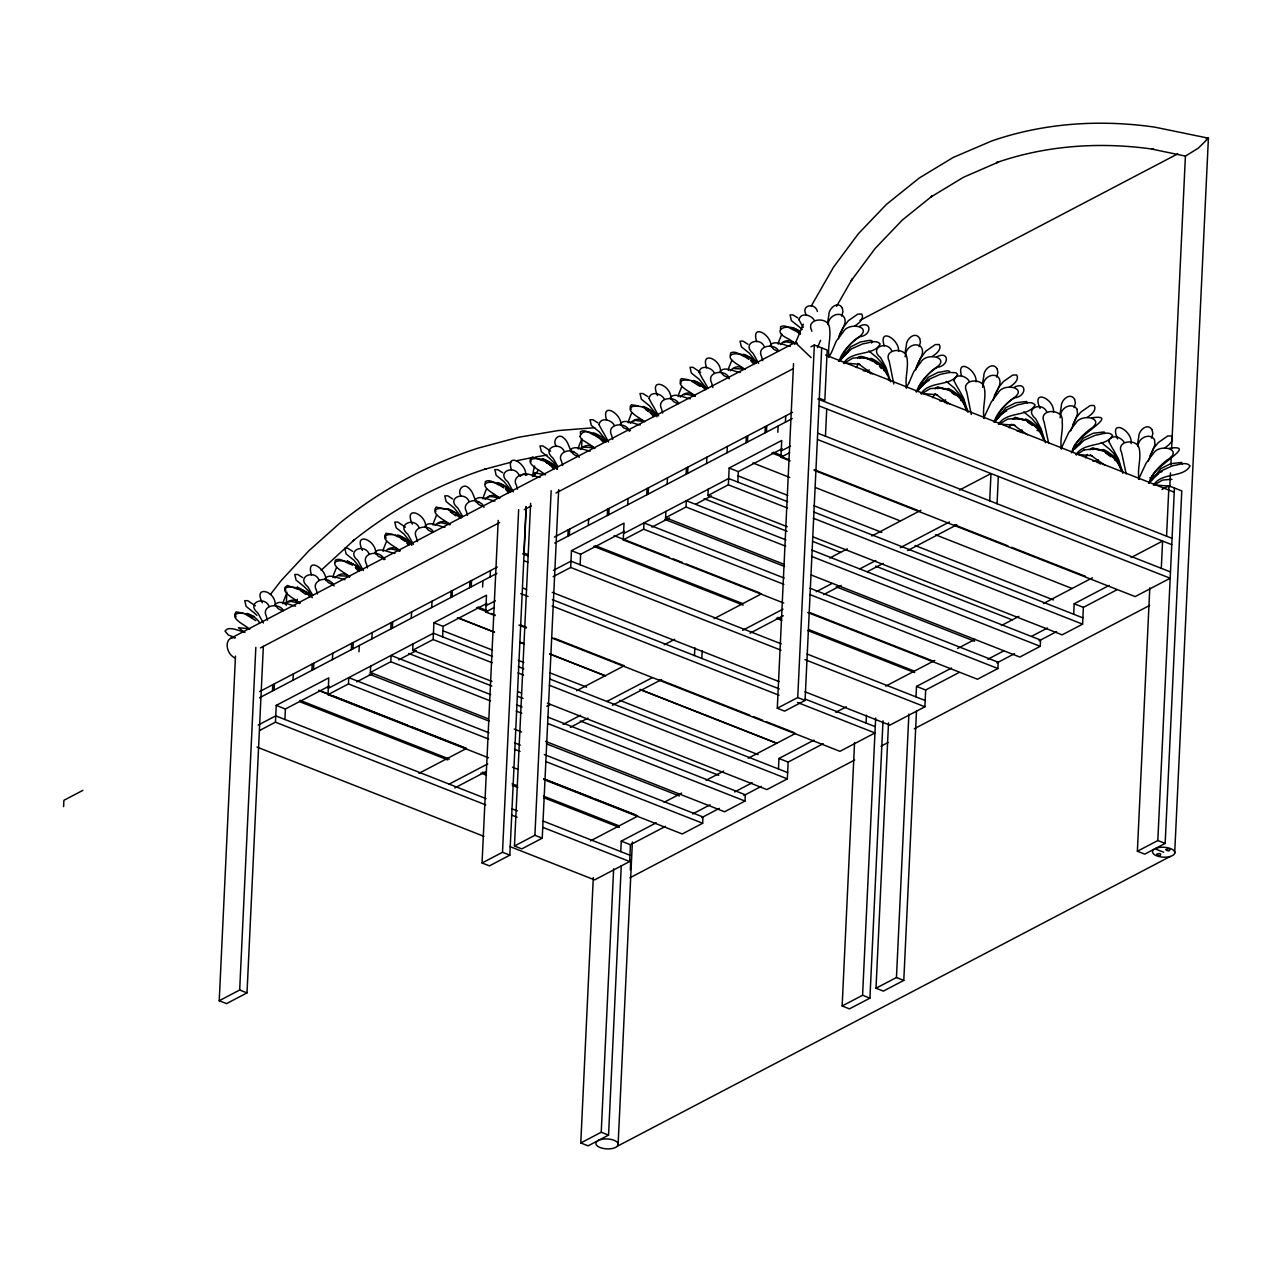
<?xml version="1.0" encoding="UTF-8"?>
<svg xmlns="http://www.w3.org/2000/svg" width="1272" height="1272" viewBox="0 0 1272 1272"><rect width="100%" height="100%" fill="white"/><g stroke="black" fill="none" stroke-linecap="round" stroke-linejoin="round"><path stroke-width="1.5" d="M520.264 476.459C523.698 470.513 534.463 476.587 540.139 477.382M63.6 806.607L63.902 800.311L82.871 790.357M263.352 646.303L247.007 992.891L226.575 1003.608L219.229 1000.73L235.479 656.114M219.229 1000.73L239.677 990.014L255.831 647.384M272.494 690.982L272.796 684.686M274.1 690.139L274.402 683.843M259.679 730.446L275.452 722.178L276.231 705.388L328.796 677.849L328.017 694.639L488.512 757.778M286.232 605.44L286.868 592.037M284.912 719.491L285.405 708.997L329.21 686.053M292.942 680.266L293.387 673.89M311.91 670.328L312.212 664.032M313.532 669.47L313.834 663.189M332.358 659.612L332.803 653.236M328.017 694.639L348.449 683.923L348.751 677.626L488.957 732.783M351.342 649.658L351.644 643.362M352.948 648.815L353.25 642.519M358.99 651.789L359.276 645.492M488.416 718.887L370.359 672.443L370.645 666.146M371.79 638.942L372.235 632.566M390.758 629.004L391.06 622.708M370.359 672.443L390.79 661.726L391.092 655.43L490.706 694.623M392.38 628.161L392.682 621.865M411.206 618.287L411.651 611.912M492.026 681.458L412.7 650.246L412.987 643.95M431.653 607.571L432.098 601.195M412.7 650.246L433.132 639.53L433.927 622.755L486.492 595.201L485.697 611.991L494.935 615.616M442.608 636.859L443.101 626.365L486.906 603.405M450.781 597.538L451.083 591.242M452.085 596.854L452.387 590.558M469.607 587.68L469.909 581.384M471.228 586.837L471.53 580.541M482.613 587.012L482.915 580.716M490.054 576.963L490.499 570.587M526.274 506.59L509.834 855.15L489.402 865.866L482.056 862.988L498.211 520.359M482.056 862.988L502.504 852.272L518.658 509.643M526.131 506.574L523.937 553.066L527.61 554.513M558.678 489.609L542.238 838.168L521.806 848.885L514.46 845.991L530.615 503.378M514.46 845.991L534.908 835.291L551.158 490.674M567.884 536.18L568.171 529.883M569.331 535.417L569.633 529.12M553.161 576.645L570.683 567.455L571.462 550.665L624.027 523.126L623.248 539.9L783.743 603.039M581.558 448.809L582.004 439.222M580.143 564.768L580.636 554.274L624.441 531.314M588.316 525.463L588.618 519.167M607.301 515.51L607.603 509.213M608.763 514.747L609.065 508.45M621.261 865.771L608.557 1135.117L588.125 1145.833L580.779 1142.956L593.293 877.569M627.748 504.809L628.034 498.513M580.779 1142.956L601.227 1132.239L613.645 868.824M620.768 851.62L621.277 841.126L656.32 822.761M623.248 539.9L643.68 529.2L643.982 522.903L784.188 578.06M646.733 494.856L647.019 488.559M509.754 846.5L594.612 879.89L629.656 861.526L630.451 844.735L665.495 826.371M630.308 869.857L630.785 859.952M648.179 494.093L648.482 487.796M618.081 1145.054A11.146 4.977 2.7 0 0 602.976 1139.124A11.146 4.977 2.7 0 0 600.13 1147.551A11.146 4.977 2.7 0 0 618.081 1145.054L632.375 841.985M783.647 564.164L665.59 517.72L665.876 511.423M667.164 484.139L667.466 477.843M686.149 474.186L686.451 467.905M665.59 517.72L686.021 507.003L686.323 500.707L785.937 539.9M687.611 473.423L687.913 467.126M694.48 655.557L694.846 647.766M706.596 463.485L706.882 457.189M787.257 526.735L707.932 495.524L708.218 489.227M701.826 658.435L702.192 650.644M543.86 779.545L682.221 833.971L702.669 823.254L702.955 816.958L544.305 754.55M727.028 452.768L727.33 446.472M707.932 495.524L728.363 484.807L729.158 468.017L781.724 440.478L780.928 457.268L790.166 460.893M737.84 482.12L738.332 471.626L782.137 448.682M746.012 442.815L746.314 436.519M747.475 442.052L747.777 435.755M545.608 741.385L724.563 811.775L745.01 801.058L745.297 794.777L547.898 717.122M764.997 432.877L765.299 426.581M766.46 432.098L766.746 425.818M777.844 432.273L778.13 425.977M785.444 422.161L785.73 415.865M821.696 347.908L805.065 700.427L784.633 711.143L777.287 708.25L793.537 363.649M778.464 768.972L778.957 758.478L814 740.113M547.373 703.225L766.905 789.594L787.352 778.877L788.147 762.087L823.191 743.723M777.287 708.25L797.735 697.549L814.35 345.014L827.197 350.07L824.828 400.426L819.311 398.263M825.448 436.217L826.736 408.932M883.007 720.874L869.921 998.154L849.489 1008.855L842.144 1005.977L854.561 742.562M866.073 723.053L866.439 715.262M842.144 1005.977L862.591 995.261L875.661 717.996M916.492 711.048L903.788 980.394L883.356 991.111L876.011 988.217L888.524 722.83M876.011 988.217L896.458 977.516L908.876 714.101M915.999 696.881L916.508 686.403L951.551 668.038M804.985 691.777L889.844 725.151L924.887 706.787L925.682 690.012L958.961 672.554M989.711 500.834L990.999 473.55L959.454 490.07M997.057 503.712L998.329 476.428M807.72 612.484L977.453 679.248L997.884 668.531L998.186 662.235L810.01 588.221M811.329 575.055L1019.794 657.052L1040.242 646.335L1040.528 640.039L811.775 550.061M1073.695 614.249L1074.188 603.755L1109.232 585.39M813.078 536.895L1062.136 634.855L1082.583 624.155L1083.378 607.364L1116.657 589.922M1161.94 489.513L1168.936 485.84L1181.783 490.897L1165.152 843.416L1144.721 854.132L1137.375 851.254L1149.793 587.839M1161.304 568.33L1162.592 541.045L1131.062 557.581M1166.567 536.196L1168.936 485.84M1169.811 486.747L1170.478 472.898M1170.844 464.98L1171.226 457.046M1171.591 449.127L1185.409 156.106L1151.971 149.11L1153.784 149.301C1101.186 141.669 1046.92 145.135 996.533 162.609L998.504 162.037L963.461 177.285L930.77 197.081L932.392 195.84L902.341 220.024L875.216 248.374L851.27 280.619L852.24 278.966L836.547 306.345M1137.375 851.254L1157.822 840.538L1174.438 488.003M1174.676 853.353A11.146 4.977 2.7 0 0 1159.571 847.422A11.146 4.977 2.7 0 0 1156.725 855.849A11.146 4.977 2.7 0 0 1174.676 853.353L1208.4 138.187L1154.897 127.168C1100.28 119.266 1043.946 122.859 991.651 141.001L953.253 157.426L919.274 178.001L886.457 204.363L858.314 233.794L833.446 267.279L811.202 306.075M579.937 436.296C584.373 425.389 599.525 436.63 604.9 442.243M827.627 322.309L828.676 316.14A23.421 4.054 -83.2 0 1 828.867 315.249C828.358 308.683 837.866 300.192 842.223 307.999M905.092 352.789L906.141 346.62A23.421 4.054 -83.2 0 1 906.348 345.714C905.823 339.163 915.331 330.656 919.688 338.479M982.572 383.27L983.622 377.1A23.421 4.054 -83.2 0 1 983.812 376.194C983.304 369.643 992.812 361.137 997.168 368.944M1060.037 413.75L1061.087 407.565A23.421 4.054 -83.2 0 1 1061.293 406.674C1060.768 400.124 1070.277 391.617 1074.633 399.424M1137.518 444.214L1138.567 438.045A23.421 4.054 -83.2 0 1 1138.774 437.155C1138.249 430.588 1147.757 422.097 1152.114 429.904M532.459 476.603L533.445 470.863A23.421 4.054 -83.2 0 1 533.636 469.972L534.638 466.045M1118.295 462.976L1118.12 461.466M283.02 603.755L283.402 601.91A23.421 4.054 -83.2 0 1 283.592 601.02L286.598 593.595M333.041 577.536L333.407 575.707A23.421 4.054 -83.2 0 1 333.598 574.801L336.476 567.519M383.047 551.332L383.413 549.488A23.421 4.054 -83.2 0 1 383.619 548.598L386.609 541.188M433.052 525.129L433.418 523.285A23.421 4.054 -83.2 0 1 433.625 522.394L436.63 514.969M483.074 498.91L483.44 497.082A23.421 4.054 -83.2 0 1 483.63 496.175L486.508 488.893M578.251 449.032L578.633 447.188A23.421 4.054 -83.2 0 1 578.824 446.281L581.829 438.872M628.273 422.813L628.638 420.984A23.421 4.054 -83.2 0 1 628.829 420.078L631.707 412.796M678.278 396.61L678.644 394.765A23.421 4.054 -83.2 0 1 678.851 393.875L681.84 386.45M728.284 370.406L728.649 368.562A23.421 4.054 -83.2 0 1 728.856 367.656L731.861 360.246M778.289 344.187L778.671 342.343A23.421 4.054 -83.2 0 1 778.862 341.453L781.867 334.043M599.048 424.562C600.432 416.723 611.419 419.744 614.217 425.118M649.054 398.359C650.437 390.52 661.424 393.525 664.223 398.915M699.059 372.14C700.443 364.301 711.43 367.322 714.228 372.696M799.086 319.717C800.47 311.879 811.457 314.9 814.255 320.274M954.032 380.678C955.415 372.839 966.402 375.86 969.2 381.234M1108.977 441.623L1109.311 440.096M905.092 356.796L905.521 355.095A35.218 6.249 -83.8 0 1 905.744 354.252C906.173 347.288 915.061 341.802 920.833 346.7C926.461 353.855 916.444 362.17 915.776 369.85M982.572 387.26L982.986 385.575A35.218 6.249 -83.8 0 1 983.224 384.732C983.654 377.752 992.526 372.283 998.297 377.164C1003.974 384.382 993.782 392.603 993.257 400.33M1060.037 417.741L1060.466 416.055A35.218 6.249 -83.8 0 1 1060.705 415.213C1060.912 407.501 1071.978 402.095 1076.907 408.964M857.71 358.386L858.043 357.305C862.941 354.284 868.808 360.087 873.276 361.487M935.174 388.866L937.607 386.815L945.303 389.168M1012.655 419.331L1015.072 417.296L1022.783 419.649M1090.12 449.811L1092.553 447.776L1100.248 450.129M533.731 476.237L538.199 470.417M839.059 361.423C841.937 351.835 849.394 344.362 856.978 338.225C875.359 326.984 848.376 320.894 843.002 332.358A59.243 30.099 -73.4 0 0 842.287 333.057L836.292 341.135L831.538 352.344M916.524 391.903C919.418 382.315 926.859 374.843 934.459 368.705C952.855 357.782 925.873 351.183 920.483 362.838A59.243 30.099 -73.4 0 0 919.767 363.538L913.773 371.615L909.003 382.808M994.004 422.383C996.914 412.732 1004.419 405.227 1012.083 399.058C1030.304 388.071 1003.195 381.807 997.948 393.302A59.243 30.099 -73.4 0 0 997.232 394.018L991.238 402.095L983.606 418.281M1071.485 452.848C1074.363 443.26 1081.804 435.803 1089.404 429.65C1107.769 418.393 1080.803 412.335 1075.428 423.783A59.243 30.099 -73.4 0 0 1074.713 424.482L1068.718 432.575L1061.087 448.762M1148.95 483.328C1151.828 473.74 1159.285 466.268 1166.885 460.13C1185.266 449.207 1158.299 442.608 1152.893 454.263A59.243 30.099 -73.4 0 0 1152.178 454.963L1146.199 463.04L1138.551 479.242M1070.722 430.81L1077.511 414.036L1077.05 409.282M1148.203 461.275L1154.976 444.516L1154.531 439.762M838.55 338.638C839.218 331.181 849.267 322.961 843.241 316.092C837.389 311.417 828.724 316.855 828.279 323.772A35.218 6.249 -83.8 0 0 828.04 324.614M839.075 336.969L842.621 328.478L848.074 321.053A23.421 17.474 -55 0 1 848.837 320.353L857.757 314.136L861.732 314.025C864.674 319.018 858.266 323.772 854.657 326.061M916.54 367.433L920.085 358.942L925.555 351.533A23.421 17.474 -55 0 1 926.318 350.834L935.222 344.617L939.213 344.489C942.186 349.45 935.699 354.3 932.122 356.526M296.392 601.942L297.362 599.207M841.667 316.171L842.954 311.672L842.334 308.349M868.092 372.442L869.078 369.723M919.147 346.636L920.435 342.152L919.815 338.829M944.539 402.509L945.525 399.79M996.612 377.116L997.9 372.632L997.28 369.293M1020.987 432.591L1021.957 429.857M1074.093 407.597L1075.381 403.097L1074.761 399.774M1097.418 462.658L1098.404 459.923M1151.558 438.077L1152.861 433.577L1152.225 430.254M995.149 394.813L998.854 387.165L1003.02 382.013A23.421 17.474 -55 0 1 1003.783 381.298L1012.703 375.081L1016.678 374.97C1019.667 379.899 1013.18 384.748 1009.602 387.006M1072.614 425.293L1076.319 417.645L1080.5 412.494A23.421 17.474 -55 0 1 1081.264 411.778L1090.168 405.561L1094.159 405.45C1097.1 410.458 1090.692 415.213 1087.067 417.486M1150.095 455.758L1153.799 448.126L1157.965 442.958A23.421 17.474 -55 0 1 1158.744 442.258L1167.648 436.042L1171.623 435.93C1174.612 440.875 1168.125 445.725 1164.548 447.967M916.078 391.697L929.021 379.326L939.928 374.461A59.243 52.947 -24.3 0 1 941.185 374.143L949.755 372.426C950.041 368.705 941.455 372.553 939.006 372.187A35.218 31.355 26.8 0 0 937.909 372.426L928.29 377.291L918.336 390.297M1027.331 403.017L1026.679 401.475L1016.471 402.668A35.218 31.355 26.8 0 0 1015.39 402.906L1005.77 407.755L995.817 420.778M1104.796 433.498L1104.144 431.955L1093.952 433.148A35.218 31.355 26.8 0 0 1092.855 433.386L1083.235 438.236L1072.01 451.767M1182.276 463.978L1181.624 462.42L1171.417 463.628A35.218 31.355 26.8 0 0 1170.335 463.867L1160.716 468.716L1151.558 480.466M840.331 360.469C844.274 350.865 850.729 341.771 860.031 336.73C872.449 335.093 871.511 319.733 859.252 326.411M995.07 421.891C999.013 412.176 1005.421 402.938 1014.786 397.786C1027.251 396.228 1026.663 380.662 1014.197 387.372M803.348 324.201L795.541 342.74L811.139 357.639M817.483 347.542L820.631 340.292M856.294 367.592L858.171 364.237M932.742 397.659L934.745 394.177M1009.189 427.742L1011.192 424.244M1085.62 457.809L1087.496 454.454M1073.234 450.765C1070.165 438.347 1123.399 413.32 1091.678 417.836M1150.715 481.229C1147.646 468.812 1200.863 443.801 1169.143 448.316M831.332 352.757L828.66 357.337M908.796 383.238L906.141 387.817M1110.138 438.76C1114.351 434.436 1121.316 437.934 1124.146 442.179M840.872 359.817L850.793 346.827L860.444 341.961A35.218 31.355 26.8 0 1 861.526 341.723C863.704 341.882 875.152 337.859 871.543 343.058M917.78 391.172C921.532 381.521 928.099 372.41 937.305 367.306C949.771 365.748 949.182 350.182 936.733 356.891M1150.381 480.005L1155.58 474.726M270.443 594.406L281.271 580.461L308.842 550.808L340.133 522.856C381.139 489.831 427.98 464.391 478.065 448.142L518.372 437.314L557.979 430.588L594.74 427.694M920.053 387.817L924.553 383.079L929.212 380.328M994.529 421.302L998.965 416.548M841.555 356.573L846.484 352.503M919.036 387.038L923.949 382.967M996.501 417.518L997.248 416.58M843.082 356.701L848.042 351.867M1153.911 477.493L1157.933 473.772M285.055 604.2C288.188 599.605 296.328 598.317 299.365 603.628M335.061 577.997C338.177 573.513 345.905 572.146 349.228 577.091M435.088 525.575C438.204 521.091 445.931 519.723 449.239 524.668M485.093 499.371C488.21 494.872 495.937 493.52 499.244 498.465M580.286 449.477C583.403 444.993 591.13 443.626 594.437 448.571M630.292 423.274C633.154 419.378 639.26 417.661 643.203 420.921M680.313 397.071C683.414 392.571 691.157 391.22 694.464 396.149M730.319 370.852C733.181 366.924 739.461 365.191 743.341 368.642M780.324 344.648C783.457 340.053 791.597 338.75 794.634 344.06M843.559 363.267C851.763 349.927 873.578 356.414 880.144 343.981C876.249 339.274 868.712 343.122 863.704 343.663A59.243 52.947 -24.3 0 0 862.448 343.981L851.572 348.83L838.598 361.216M921.039 393.732C929.244 380.408 951.058 386.895 957.625 374.445L955.892 372.76L949.755 372.426M998.504 424.212C1006.788 410.999 1028.396 417.168 1035.106 404.925C1031.131 400.314 1023.706 404.003 1018.649 404.623A59.243 52.947 -24.3 0 0 1017.409 404.941L1006.534 409.791L997.423 418.393M1075.985 454.692C1084.253 441.479 1105.861 447.649 1112.571 435.406C1108.675 430.715 1101.139 434.547 1096.13 435.088A59.243 52.947 -24.3 0 0 1094.874 435.422L1083.998 440.255L1074.904 448.873M1153.45 485.173C1161.654 471.833 1183.469 478.32 1190.051 465.87C1186.14 461.18 1178.603 465.011 1173.595 465.568A59.243 52.947 -24.3 0 0 1172.355 465.886L1161.447 470.751L1148.489 483.122M321.132 570.301L354.125 540.012L352.567 541.268C392.428 509.15 437.966 484.425 486.667 468.621L484.743 469.225L510.883 462.261M1077.925 445.423L1080.469 443.308M998.377 415.372L1001.795 413.336M1075.842 445.852L1078.1 444.246M843.94 363.426L852.669 358.179L860.969 357.4A59.243 45.395 61.1 0 1 862.034 357.496L870.557 359.42M921.421 393.907L930.15 388.66L938.45 387.88A59.243 45.395 61.1 0 1 939.499 387.976L948.022 389.884M998.886 424.371L1007.615 419.124L1015.915 418.361A59.243 45.395 61.1 0 1 1016.98 418.456L1025.502 420.364M1076.366 454.851L1083.855 450.05M1002.034 413.559L1006.693 410.792M1154.674 484.6L1162.56 480.085L1170.86 479.305A59.243 45.395 61.1 0 1 1171.925 479.401M386.434 550.299C389.948 546.912 396.8 546.578 399.376 551.205M230.63 638.337L795.493 342.311L797.131 343.106M859.967 320.401L1177.729 153.88M810.948 346.795L814.35 345.014M260.426 647.909L499.658 522.522M524.287 509.627L531.314 505.938M555.943 493.027L793.426 368.578M259.631 691.586L497.273 567.042M554.417 537.086L792.504 412.319M259.504 697.787L496.97 573.338M554.735 543.065L792.202 418.615M258.216 725.072L275.738 715.882L486.047 798.625M328.303 688.343L433.434 633.233L492.471 656.463M485.999 605.695L495.285 600.829M553.447 570.349L570.969 561.159L781.278 643.886M623.534 533.62L728.665 478.51L787.702 501.74M781.231 450.972L790.5 446.106M485.697 611.991L494.458 607.396M780.928 457.268L789.689 452.673M356.764 681.84L372.521 673.588M398.804 659.802L416.326 650.628M651.98 527.117L669.501 517.942M695.784 504.157L711.557 495.905M418.917 773.36L466.236 748.572L318.763 690.426M546.833 706.326L550.331 704.497M576.614 690.712L623.932 665.924M664.223 644.809L674.732 639.291M714.149 618.637L761.467 593.849M829.789 558.026L847.311 548.852M871.845 535.989L920.912 510.279M449.175 784.109L487.717 763.916M563.067 724.42L580.588 715.246M606.871 701.46L652.425 677.594M742.657 630.308L782.948 609.177M816.242 591.734L832.015 583.466M860.047 568.775L875.82 560.507M900.353 547.66L949.405 521.949M454.772 787.925L486.302 771.389M570.413 727.314L587.934 718.124M612.452 705.276L661.52 679.566M750.003 633.186L783.282 615.743M823.588 594.628L841.11 585.438M867.393 571.669L883.166 563.401M907.683 550.553L956.751 524.827M590.526 840.872L637.828 816.067M664.111 802.298L681.633 793.108M706.167 780.261L723.688 771.071M748.222 758.223L795.525 733.419M835.831 712.304L846.341 706.803M885.757 686.133L934.809 660.422M957.593 648.482L975.115 639.307M1001.398 625.538L1018.92 616.348M1043.453 603.5L1092.505 577.774M692.62 813.969L710.142 804.779M734.66 791.931L752.181 782.741M987.851 659.246L1003.608 650.978M1031.656 636.286L1047.413 628.018M701.794 817.578L719.316 808.388M743.85 795.541L761.356 786.35M997.025 662.855L1014.547 653.665M1039.065 640.818L1056.587 631.628M629.942 877.791L854.657 760.02M880.987 746.219L888.015 742.546M914.345 728.745L1149.586 605.456M617.27 1146.279L1170.288 856.453M883.849 370.581L885.773 369.898M1206.174 138.871L1208.4 138.187L1198.272 148.188L1185.409 156.106M1161.018 472.007L1162.147 471.562M1083.887 450.034L1093.395 448.841A59.243 45.395 61.1 0 1 1094.445 448.937L1103.078 450.94M859.586 358.084C873.164 355.349 885.519 368.562 889.939 380.455M937.051 388.564C950.645 385.925 962.984 398.995 967.404 410.935M1014.531 419.045C1028.126 416.31 1040.464 429.523 1044.884 441.416M1091.996 449.509C1106.195 446.758 1118.549 460.814 1122.969 473.184L1118.533 459.16L1113.286 449.573A35.218 17.363 74.4 0 0 1112.714 448.762L1108.946 441.782M540.807 459.701L543.065 459.494L545.99 461.18M960.63 400.489L963.572 399.917M1037.062 430.556L1041.053 430.445M1114.956 460.146L1117.484 460.512L1120.918 469.654M516.496 460.766L531.728 457.65M922.916 385.48L919.036 386.243M863.322 370.756L868.013 371.297L870.923 373.809M939.754 400.839L944.46 401.38L947.37 403.876M1092.648 460.973L1097.339 461.513L1100.248 464.026M1170.033 486.174L1155.151 485.014M841.555 355.763L843.527 355.429M1151.621 477.636L1149.745 477.811M535.576 456.998L547.135 455.026M859.92 364.317L845.26 363.108M937.4 394.781L922.725 393.589M1014.881 425.261L1000.205 424.069M1092.346 455.742L1078.211 454.517M1016.853 430.779L1022.672 432.639M704.927 389.82C699.441 376.433 664.62 376.528 688.343 391.22A59.243 43.232 55.9 0 1 689.376 391.824L695.068 395.783M247.325 628.527L238.436 627.764L244.621 632.423M497.559 497.527L489.482 496.414L488.766 497.257M742.784 369.007L733.896 368.578M642.758 421.43L634.68 420.317L633.965 421.159M592.752 447.633L583.864 447.203M347.526 576.152L338.638 575.723M630.467 430.604L623.614 427.853L620.291 424.037C623.725 418.075 634.537 424.18 640.229 424.975M385.241 559.124L378.388 556.373L375.065 552.557C378.484 546.61 389.264 552.684 394.94 553.479M235.209 637.749L228.356 634.998L225.033 631.182C228.467 625.236 239.231 631.31 244.908 632.105M526.926 475.044C520.805 472.643 512.123 478.336 516.384 485.173A59.243 9.731 85.3 0 1 516.623 485.983L517.481 489.163M573.736 451.83C567.535 448.491 556.961 453.786 561.572 461.482A59.243 9.731 85.3 0 1 561.795 462.308L562.669 465.488M478.542 501.725C472.341 498.385 461.768 503.664 466.379 511.376A59.243 9.731 85.3 0 1 466.601 512.203L467.476 515.367M328.51 580.35C322.309 577.011 311.751 582.29 316.346 590.001A59.243 9.731 85.3 0 1 316.585 590.828L317.444 594.008M790.246 346.35C784.601 345.571 773.662 339.417 770.323 345.412L773.646 349.228L778.003 351.374M740.177 372.537C734.5 371.742 723.736 365.668 720.302 371.631L723.625 375.431L727.997 377.577M690.235 398.772C684.447 397.898 673.906 391.983 670.296 397.834L673.619 401.65L677.976 403.781M590.144 451.163C584.373 450.288 573.863 444.421 570.285 450.256L571.017 452.021M494.951 501.057C489.179 500.182 478.67 494.299 475.092 500.135L475.823 501.899M444.946 527.26C439.317 526.481 428.41 520.359 425.071 526.354L428.394 530.17L432.766 532.3M344.935 579.682C339.147 578.808 328.653 572.941 325.06 578.776L328.383 582.576L332.739 584.723M795.477 343.679L785.985 341.802L783.997 342.534M695.466 396.101L685.958 394.209L683.97 394.956M545.434 474.726L533.89 472.787L534.749 474.345M450.24 524.62L440.748 522.728L438.745 523.46M400.235 550.824L390.727 548.947L388.66 549.504M300.208 603.246L290.716 601.354L288.728 602.101M688.232 379.692L681.379 378.563L680.218 380.328L681.092 383.254M638.226 405.895L631.373 404.766L630.212 406.531L631.087 409.457M393 534.415L386.147 533.286L384.987 535.051L386.1 538.295M242.968 613.04L236.115 611.912L234.954 613.676L236.067 616.92M883.181 366.368L876.265 363.251M960.662 396.848L953.746 393.732M510.485 490.626L505.366 488.687M360.453 569.252L355.349 567.312M295.581 606.156C289.793 605.265 278.648 598.905 275.054 604.979L278.377 608.795L282.734 610.926M825.576 355.047L1174.247 492.2M817.864 399.026L1172.069 538.358M819.391 406.038L1171.766 544.655M818.103 433.323L1170.478 571.939M817.817 439.619L1170.192 578.235L1135.149 596.6L814.144 470.322M773.297 452.212L782.534 455.837M771.85 452.975L788.449 459.51M814.271 469.67L917.589 510.31M954.477 524.827L1007.981 545.863M1011.669 547.326L1085.461 576.343M752.865 462.928L789.753 477.445M815.591 487.605L900.449 520.979M935.492 534.781L1072.026 588.475M729.158 468.017L738.332 471.626M1074.188 603.755L1083.378 607.364M737.951 475.823L787.765 495.412M813.587 505.572L881.846 532.427M915.061 545.481L1053.423 599.923M813.524 511.901L1082.87 617.858M728.363 484.807L787.4 508.037M813.237 518.197L1082.583 624.155M704.068 498.656L787.082 531.314M812.903 541.475L840.585 552.366M875.629 566.151L1012.146 619.846M686.021 507.003L785.651 546.197M811.472 556.357L1040.242 646.335M664.636 519.31L784.554 566.485M836.213 586.805L974.575 641.231M643.68 529.2L783.886 584.341M809.723 594.501L997.884 668.531M614.153 535.623L669.485 557.39M673.19 558.853L682.412 562.478M686.101 563.925L759.893 592.959M809.708 612.548L933.298 661.17M595.169 545.577L742.753 603.628M777.812 617.413L781.501 618.876M809.167 629.751L914.329 671.123M593.706 546.34L743.134 605.122M776.349 618.176L781.883 620.354M807.704 630.514L914.711 672.618M571.462 550.665L580.636 554.274M916.508 686.403L925.682 690.012M807.116 654.047L925.189 700.506M570.683 567.455L780.992 650.183M804.969 659.627L924.887 706.787M522.633 553.749L528.166 555.928M524.159 560.777L527.864 562.224M552.239 592.355L779.148 681.617M522.887 588.046L526.576 589.508M552.414 599.668L779.323 688.931M805.144 699.091L875.247 726.662M797.735 697.549L805.065 700.427M1157.822 840.538L1165.152 843.416M520.741 593.627L528.134 596.52M552.112 605.965L779.02 695.228M797.48 702.478L874.961 732.958L839.918 751.323L552.112 638.115M1154.944 848.774L1163.657 852.208M477.922 607.014L487.144 610.655M476.618 607.698L487.685 612.055M491.374 613.517L495.062 614.964M520.884 625.124L526.417 627.303M554.099 638.178L624.202 665.765M659.246 679.55L749.653 715.118M753.342 716.565L762.564 720.191M766.253 721.637L793.919 732.529M518.912 625.045L526.29 627.955M457.634 617.651L494.522 632.168M520.359 642.328L524.048 643.775M549.87 653.935L605.218 675.702M640.277 689.504L776.795 743.198M457.475 617.731L494.379 632.248M520.2 642.408L523.889 643.855M549.711 654.015L605.059 675.798M640.118 689.583L776.635 743.277M433.927 622.755L443.101 626.365M778.957 758.478L788.147 762.087M442.577 630.626L492.534 650.135M518.213 660.375L523.889 662.473M549.568 672.713L586.615 687.15M619.671 700.3L758.192 754.646M518.292 666.623L523.826 668.802M549.663 678.962L787.638 772.581M433.132 639.53L492.169 662.76M518.006 672.92L523.539 675.098M549.361 685.258L787.352 778.877M517.847 691.618L521.536 693.065M408.678 653.458L491.851 686.037M517.529 696.277L523.062 698.455M580.255 720.954L718.76 775.3M516.543 704.783L522.077 706.962M390.79 661.726L490.42 700.92M516.241 711.08L521.774 713.258M547.612 723.418L745.01 801.058M514.254 729.047L521.631 731.957M369.262 674.128L489.323 721.208M546.356 743.786L679.343 795.97M514.778 742.943L520.312 745.122M348.449 683.923L488.655 739.08M514.492 749.24L520.025 751.418M545.847 761.578L702.669 823.254M318.922 690.346L329.989 694.703M333.677 696.15L407.469 725.183M411.158 726.63L466.506 748.413M543.987 778.893L591.957 797.751M595.646 799.213L636.223 815.177M543.828 778.973L636.08 815.257M512.489 767.207L518.022 769.385M299.938 700.3L449.366 759.082M482.581 772.136L486.27 773.599M512.091 783.759L517.625 785.937M543.462 796.097L619.098 825.846M300.16 701.874L447.76 759.925M480.959 772.994L486.492 775.173M512.33 785.333L517.863 787.511M543.685 797.671L619.321 827.42M276.231 705.388L285.405 708.997M621.277 841.126L630.451 844.735M511.885 808.785L517.418 810.948M543.239 821.108L629.958 855.229M275.452 722.178L485.761 804.906M511.583 815.066L517.116 817.244M542.953 827.404L629.656 861.526M534.908 835.291L542.238 838.168M896.458 977.516L903.788 980.394M257.008 747.077L483.917 836.34M502.504 852.272L509.834 855.15M862.591 995.261L869.921 998.154M239.677 990.014L247.007 992.891M601.227 1132.239L608.557 1135.117M577.965 456.203C568.616 454.502 570.333 443.069 563.878 438.14C558.503 432.242 551.444 441.4 556.675 446.52M482.772 506.097C473.423 504.396 475.14 492.964 468.684 488.019C463.31 482.136 456.25 491.278 461.482 496.414M445.12 509.15L436.153 507.083L434.992 508.848L435.867 511.773M750.591 360.167L755.711 362.107A23.421 17.172 -53.2 0 1 756.236 362.345M650.58 412.589L655.684 414.529A23.421 17.172 -53.2 0 1 656.4 414.847M600.559 438.808L605.679 440.732A23.421 17.172 -53.2 0 1 606.219 440.971M550.553 465.011L555.673 466.935A23.421 17.172 -53.2 0 1 556.389 467.269M455.36 514.906L460.48 516.83A23.421 17.172 -53.2 0 1 461.005 517.068M405.355 541.109L410.458 543.033A23.421 17.172 -53.2 0 1 411.174 543.367M305.328 593.531L310.447 595.455A23.421 17.172 -53.2 0 1 310.988 595.693M799.865 330.927L792.567 327.635M254.591 616.697L247.293 613.406L252.349 617.651M745.424 357.003C741.067 355.683 735.311 350.038 730.557 353.044L730.462 355.635M692.032 381.489L699.934 386.306M595.391 435.628C591.035 434.308 585.295 428.664 580.525 431.669L580.445 434.261M543.701 460.989L532.602 456.918L530.186 458.953L531.06 461.879M500.198 485.522C495.842 484.187 490.102 478.542 485.348 481.563L485.252 484.139M395.115 535.353L398.486 537.086M350.182 564.148C345.777 562.733 340.117 557.279 335.315 560.189L335.156 562.637M298.475 589.493L287.393 585.438L284.96 587.473L285.834 590.399M245.083 613.994L255.783 620.641M573.91 451.926L577.488 454.279L579.221 457.459M478.717 501.82L482.295 504.173L484.028 507.353M328.701 580.445L332.262 582.799L334.011 585.979M961.378 397.166L962.713 397.913M883.897 366.686L885.233 367.449M1105.32 452.705L1110.949 456.775M1027.856 422.225L1032.435 425.357M545.386 461.847L549.917 464.932M450.193 511.726L455.821 515.796M400.187 537.945L404.766 541.077M300.16 590.351L305.789 594.422M795.795 331.006C791.327 329.623 785.476 323.804 780.579 326.825L780.483 329.416M645.572 409.52L648.545 411.556M347.304 560.984L357.861 566.501L361.041 570.428M800.597 333.964L797.624 331.881M297.298 587.203L300.526 589.922M797.942 318.016L793.028 314.931L790.023 314.9L791.391 320.592L798.371 326.236A23.421 20.447 25.1 0 1 799.229 326.856L802.219 329.575M747.92 344.235L743.023 341.135L740.018 341.119L741.385 346.811L748.365 352.439A23.421 20.447 25.1 0 1 749.208 353.075L756.49 362.107M647.909 396.641L642.996 393.557L640.007 393.525L641.358 399.217L648.354 404.862A23.421 20.447 25.1 0 1 649.197 405.482L656.463 414.529M597.888 422.861L592.99 419.76L589.985 419.744L591.353 425.436L598.333 431.065A23.421 20.447 25.1 0 1 599.192 431.701L606.458 440.732M502.71 472.739L497.797 469.654L494.792 469.638L496.16 475.315L503.14 480.959A23.421 20.447 25.1 0 1 503.998 481.579L511.265 490.626M452.689 498.958L447.792 495.857L444.787 495.842L446.154 501.534L453.134 507.162A23.421 20.447 25.1 0 1 453.993 507.798L461.259 516.83M352.678 551.38L347.765 548.28L344.776 548.264L346.127 553.956L353.123 559.585A23.421 20.447 25.1 0 1 353.966 560.221L361.232 569.252M302.656 577.583L297.759 574.483L294.754 574.467L296.122 580.159L303.102 585.804A23.421 20.447 25.1 0 1 303.96 586.424L308.54 591.051L312.276 597.697M952.124 392.921L954.954 394.877M874.659 362.44L877.489 364.412M797.178 331.96L799.961 333.884M745.79 357.209L748.556 359.133M595.757 435.835L598.54 437.759M500.564 485.729L503.346 487.653M800.168 333.248C792.52 321.18 767.032 329.114 788.37 338.797A59.243 43.232 55.9 0 1 789.403 339.417L795.08 343.361M700.649 372.458L693.017 367.338L690.012 367.322L691.364 373.014L698.36 378.659A23.421 20.447 25.1 0 1 699.202 379.279L706.469 388.326M550.617 451.083L542.985 445.979L539.98 445.947L541.331 451.64L548.327 457.284A23.421 20.447 25.1 0 1 549.17 457.904L553.765 462.547L557.502 469.177M405.418 527.18L397.786 522.077L394.781 522.045L396.133 527.737L403.129 533.381A23.421 20.447 25.1 0 1 403.971 534.002L411.238 543.049M255.386 605.806L247.754 600.702L244.749 600.67L246.1 606.362L253.096 612.007A23.421 20.447 25.1 0 1 253.939 612.627L256.944 615.346M747.284 357.845L748.922 359.101M647.273 410.252L648.911 411.508M597.268 436.471L598.905 437.727M502.074 486.349L503.712 487.605M452.387 512.807L450.685 511.408M352.36 565.229L350.531 563.703M697.597 384.287L705.69 388.31A23.421 17.172 -53.2 0 1 706.405 388.628M548.741 463.819L545.879 461.513M403.542 539.916L400.68 537.611M303.515 592.339L300.653 590.033M1108.691 454.676L1115.608 457.793A23.421 17.172 -53.2 0 1 1116.148 458.031M1031.21 424.196L1038.127 427.328A23.421 17.172 -53.2 0 1 1038.668 427.567M644.729 421.716L639.371 418.043A59.243 43.232 55.9 0 0 638.337 417.423C614.503 402.302 649.738 402.906 654.905 416.039M299.492 602.658L294.134 598.969A59.243 43.232 55.9 0 0 293.101 598.365C268.98 582.958 304.103 583.959 309.668 596.966M1104.986 465.266L1099.294 461.323A59.243 43.232 55.9 0 0 1098.261 460.703L1090.358 454.835M1027.506 434.786L1021.813 430.842A59.243 43.232 55.9 0 0 1020.78 430.222L1012.878 424.355M950.041 404.305L944.349 400.362A59.243 43.232 55.9 0 0 943.315 399.742L935.413 393.875M872.56 373.841L866.868 369.882A59.243 43.232 55.9 0 0 865.834 369.278L857.932 363.395M745.074 369.564L739.398 365.62A59.243 43.232 55.9 0 0 738.348 365C714.498 350.404 749.51 350.197 754.932 363.617M595.042 448.189L589.365 444.246A59.243 43.232 55.9 0 0 588.332 443.626L581.638 439.476L580.048 436.598M545.036 474.408L539.36 470.465A59.243 43.232 55.9 0 0 538.31 469.845C514.524 454.883 549.472 455.265 554.894 468.446M499.848 498.083L494.172 494.14A59.243 43.232 55.9 0 0 493.138 493.52C469.336 478.51 504.491 478.908 509.706 492.137M449.843 524.287L444.167 520.343A59.243 43.232 55.9 0 0 443.117 519.739C419.331 504.714 454.486 505.111 459.701 518.34M399.837 550.506L394.145 546.562A59.243 43.232 55.9 0 0 393.112 545.942C368.991 530.551 404.114 531.553 409.695 544.543M349.832 576.709L344.14 572.766A59.243 43.232 55.9 0 0 343.106 572.146C318.986 556.754 354.109 557.756 359.674 570.762M249.805 629.131L244.129 625.188A59.243 43.232 55.9 0 0 243.079 624.568C218.975 609.177 254.098 610.178 259.663 623.169M347.479 561.143L349.641 562.924M745.917 356.685C736.313 350.15 756.109 358.847 756.299 363.283M695.768 382.777C686.498 376.576 705.833 384.844 706.278 389.502M595.884 435.31C586.265 428.743 606.076 437.473 606.267 441.909M500.564 485.077C491.278 478.876 510.628 487.144 511.074 491.803M792.583 327.651L797.306 331.626M649.928 412.51L653.888 416.644M599.923 438.729L602.928 441.813M297.314 587.203L307.84 592.72L311.036 596.648M1107.197 453.532C1092.076 441.909 1121.968 458.461 1119.201 465.155M1029.716 423.051C1014.515 411.397 1044.598 428.076 1041.736 434.674M952.251 392.587C936.955 380.885 967.118 397.58 964.256 404.194M874.77 362.107C860.349 351.374 889.208 366.559 886.505 373.014M449.652 510.501C440.176 504.587 462.213 514.635 461.068 518.006M549.965 464.98L553.877 469.066M645.763 408.98C634.903 401.57 658.101 412.589 656.94 416.85M545.736 461.402C534.59 453.945 558.185 465.011 556.929 469.273M400.537 537.5C389.486 530.249 413.018 541.013 411.731 545.37M879.493 366.4L881.385 368.498M751.052 361.073L752.96 363.172M505.827 489.593L508.689 492.741M406.77 543.065L408.662 545.163M355.794 568.218L357.702 570.317M1154.388 439.428C1149.395 432.544 1138.424 437.997 1138.17 445.677A35.218 6.249 -83.8 0 0 1137.931 446.52M1046.681 411.715C1041.816 401.093 1023.881 408.9 1035.233 418.281A35.218 17.363 74.4 0 1 1035.821 419.092L1041.053 428.648L1045.425 442.704M891.72 350.754C886.934 340.069 868.728 348.003 880.288 357.337A35.218 17.363 74.4 0 1 880.876 358.132L886.107 367.688L890.479 381.759M764.249 346.493C759.416 335.903 741.322 343.551 752.801 353.075A35.218 17.363 74.4 0 1 753.39 353.87L758.621 363.426M564.212 451.322C559.378 440.716 541.284 448.412 552.764 457.904A35.218 17.363 74.4 0 1 553.352 458.699L557.931 466.713M519.024 475.013C514.19 464.407 496.096 472.103 507.576 481.579A35.218 17.363 74.4 0 1 508.164 482.39L513.395 491.946M469.018 501.216C464.185 490.61 446.09 498.306 457.57 507.798A35.218 17.363 74.4 0 1 458.159 508.593L462.738 516.607M418.997 527.419C414.147 516.798 396.212 524.636 407.565 534.002A35.218 17.363 74.4 0 1 408.153 534.797L413.384 544.352M368.991 553.638C364.174 543.033 346.064 550.728 357.559 560.205A35.218 17.363 74.4 0 1 358.148 561.016L363.379 570.572M318.986 579.841C314.136 569.013 296.074 577.091 307.538 586.424A35.218 17.363 74.4 0 1 308.126 587.219L312.705 595.232M268.98 606.06C264.147 595.455 246.053 603.151 257.532 612.627A35.218 17.363 74.4 0 1 258.121 613.438L263.352 622.994M1101.282 442.497L1108.262 448.142A23.421 20.447 25.1 0 1 1109.12 448.762L1113.7 453.404L1117.611 460.432M778.687 351.008C774.394 342.565 756.156 345.698 761.61 356.653A59.243 9.731 85.3 0 1 761.833 357.48L762.707 360.644M678.66 403.431C674.43 394.972 656.05 398.136 661.583 409.059A59.243 9.731 85.3 0 1 661.822 409.886L662.696 413.066M433.45 531.95C429.205 523.492 410.824 526.656 416.373 537.579A59.243 9.731 85.3 0 1 416.596 538.406L417.47 541.586M283.418 610.576C279.125 602.117 260.887 605.265 266.341 616.205A59.243 9.731 85.3 0 1 266.564 617.031L267.438 620.211M546.07 461.323L547.103 463.072M961.68 376.433C955.638 356.637 977.5 370.39 976.022 381.918M884.199 345.952C878.157 326.173 900.019 339.91 898.541 351.454M817.451 311.529C814.907 301.544 799.627 305.582 806.734 315.472M756.713 341.691C750.528 322.42 772.183 334.997 770.912 346.572M706.707 367.894C700.077 350.07 721.303 359.563 720.413 371.281M606.696 420.317C600.495 401.062 622.151 413.623 620.879 425.214M511.503 470.195C505.302 450.94 526.958 463.517 525.686 475.092M311.465 575.039C305.423 555.26 327.286 568.997 325.807 580.541M1117.532 438.904C1108.453 417.741 1132.939 430.095 1131.142 443.642M1040.051 408.423C1030.797 388.024 1054.997 398.804 1053.486 412.398M657.608 395.624C648.227 375.876 672.093 385.289 670.885 398.931M412.382 524.144C403.001 504.396 426.867 513.808 425.659 527.451M362.377 550.363C353.012 530.535 376.91 540.091 375.669 553.717M262.35 602.769C252.699 584.548 275.881 590.923 275.15 604.629M1023.722 411.874L1030.797 417.661A23.421 20.447 25.1 0 1 1031.64 418.281L1038.032 425.675L1043.438 439.19M946.257 381.393L953.316 387.181A23.421 20.447 25.1 0 1 954.175 387.817L961.425 396.816L966.529 410.697M868.776 350.913L875.852 356.716A23.421 20.447 25.1 0 1 876.694 357.337L882.657 364.031L887.443 374.97M707.963 388.087L703.384 380.074A35.218 17.363 74.4 0 0 702.796 379.279L699.028 372.299M658.61 415.849L653.379 406.293A35.218 17.363 74.4 0 0 652.79 405.482L649.022 398.502M608.588 442.052L603.357 432.496A35.218 17.363 74.4 0 0 602.769 431.701L599.017 424.705M729.254 378.833C726.821 368.594 705.801 371.122 711.605 382.856A59.243 9.731 85.3 0 1 711.827 383.683L712.892 387.562M629.243 431.256C626.826 421.032 605.695 423.544 611.578 435.278A59.243 9.731 85.3 0 1 611.816 436.105L612.722 439.428M384.017 559.775C381.632 549.504 360.437 552.143 366.352 563.798A59.243 9.731 85.3 0 1 366.59 564.609L367.497 567.948M888.492 378.229L889.048 380.217M1139.092 479.417C1136.898 469.13 1141.541 458.699 1139.171 448.316C1136.755 438.093 1115.623 440.621 1121.507 452.339A59.243 9.731 85.3 0 1 1121.745 453.166L1126.181 473.979M1061.611 448.937C1059.433 439.953 1063.376 430.906 1062.136 421.811C1064.791 408.264 1037.777 407.978 1044.042 421.875A59.243 9.731 85.3 0 1 1044.264 422.686L1048.7 443.499M984.131 418.472C981.936 408.185 986.595 397.739 984.226 387.372C981.809 377.148 960.678 379.66 966.561 391.394A59.243 9.731 85.3 0 1 966.799 392.221L971.252 414.449M906.666 387.992C904.503 377.705 909.083 367.258 906.745 356.891C904.344 346.668 883.197 349.18 889.096 360.914A59.243 9.731 85.3 0 1 889.319 361.741L893.787 383.969M967.944 412.223L963.572 398.168L958.341 388.612A35.218 17.363 74.4 0 0 957.752 387.817L954 380.821M828.899 356.144C827.547 346.27 831.427 336.333 829.28 326.411C826.864 316.187 805.733 318.716 811.615 330.434A59.243 9.731 85.3 0 1 811.854 331.261M799.055 319.876L802.807 326.856A35.218 17.363 74.4 0 1 803.252 327.461M234.605 657.815A11.146 7.934 62.3 0 1 227.131 645.174A11.146 7.934 62.3 0 1 234.827 637.781M1156.773 854.355C1161.082 858.679 1162.703 851.063 1156.773 854.355M1165.899 849.569C1170.224 853.894 1171.83 846.278 1165.899 849.569"/></g></svg>
